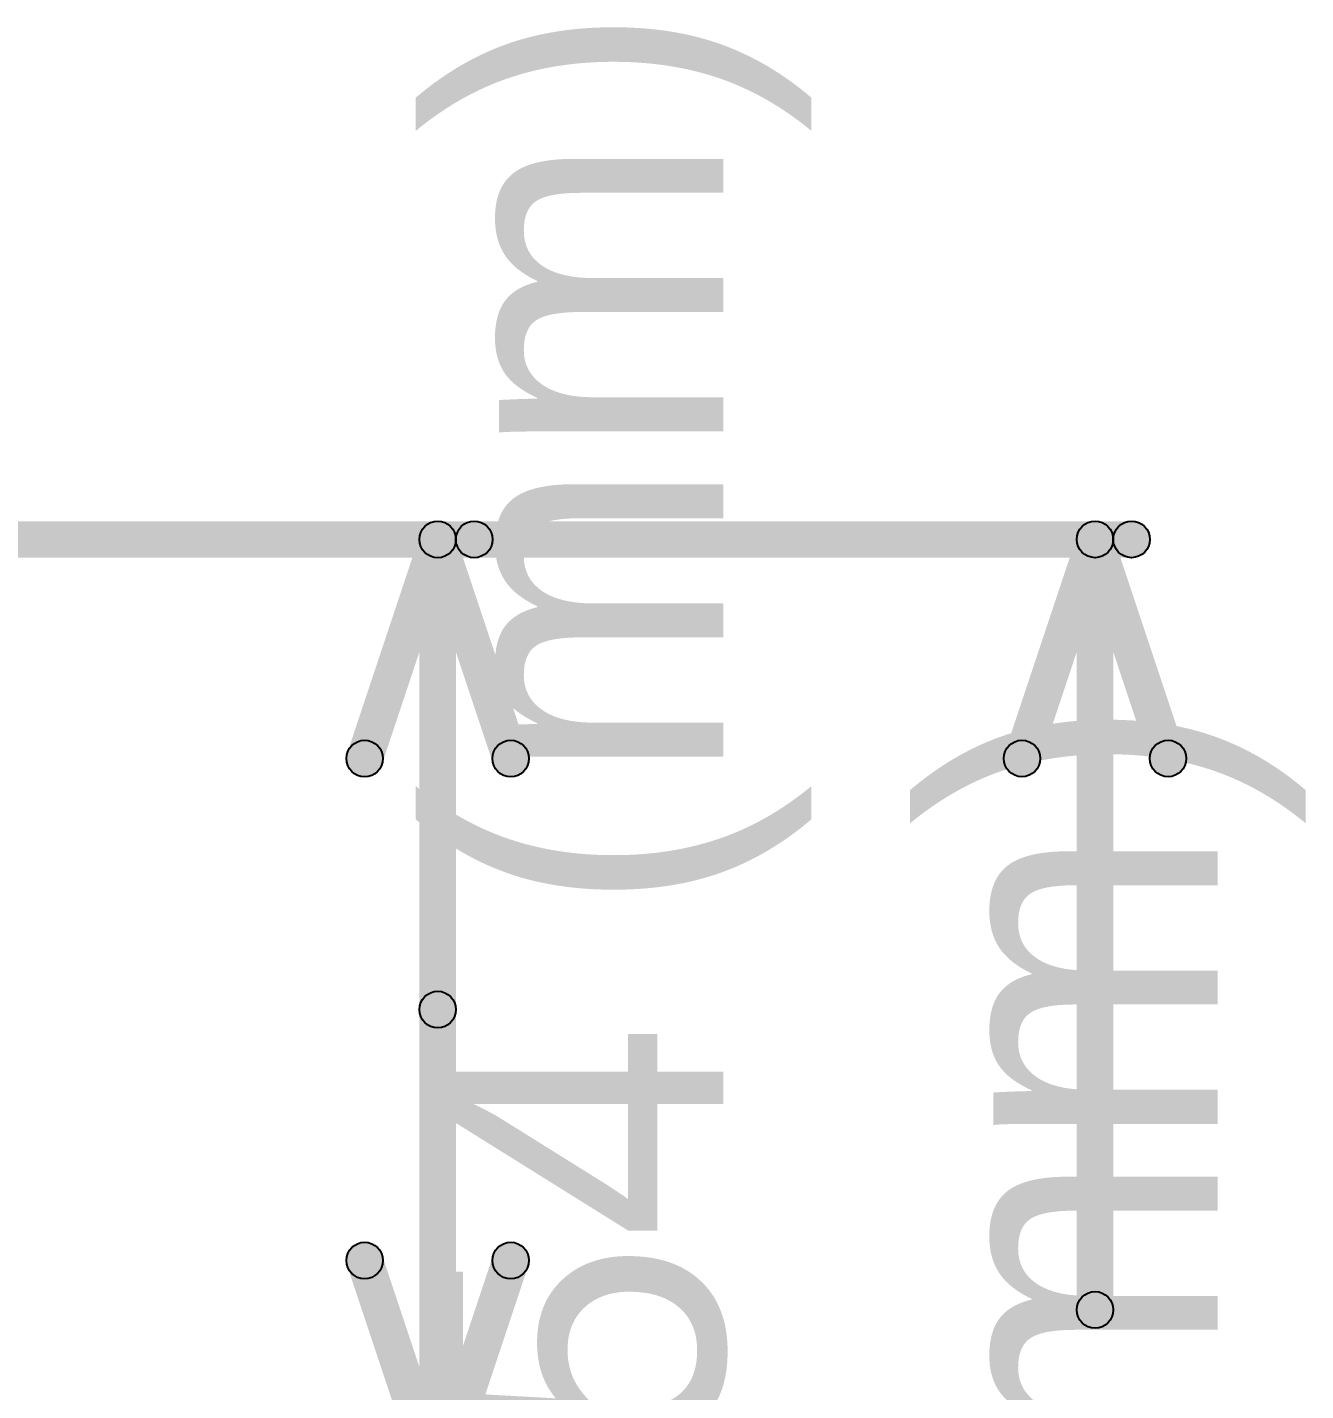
# Model space of a CAD drawing. Header units: millimetres. Extents: x -0.55 to 1.07, y -0.21 to 1.95.
# Drawn here: x 0.7244 to 1.0744, y 1.2103 to 1.5838 of the extents above; entities that cross this region are included whole.
import ezdxf

# ---------------------------------------------------------------- set-up
doc = ezdxf.new("R2010")
doc.units = ezdxf.units.MM
doc.header["$MEASUREMENT"] = 0
for name, color, linetype in [('Mechanical1', 6, 'Continuous'), ('Mechanical2', 216, 'Continuous'), ('TopOverlay', 2, 'Continuous')]:
    doc.layers.add(name, color=color, linetype=linetype)

msp = doc.modelspace()

# ---------------------------------------------------------------- hatches: boundary and pattern name
at = {"layer": 'Mechanical1'}
for points in [[(-0.02119, 1.43849), (-0.02119, 1.44849), (0.84674, 1.44849), (0.84674, 1.43849)], [(0.2899, 1.4385), (0.2899, 1.4485), (1.02674, 1.4485), (1.02674, 1.4385)], [(0.82148, 1.3819), (0.812, 1.38507), (0.832, 1.44507), (0.84148, 1.4419)], [(0.84174, 1.31474), (0.83174, 1.31474), (0.83174, 1.44349), (0.84174, 1.44349)], [(0.832, 1.4419), (0.84148, 1.44507), (0.86148, 1.38507), (0.852, 1.3819)], [(1.00148, 1.38191), (0.992, 1.38508), (1.012, 1.44508), (1.02148, 1.44191)], [(1.02174, 1.23248), (1.01174, 1.23248), (1.01174, 1.4435), (1.02174, 1.4435)], [(1.012, 1.44191), (1.02148, 1.44508), (1.04148, 1.38508), (1.032, 1.38191)], [(0.84174, 1.186), (0.83174, 1.186), (0.83174, 1.31474), (0.84174, 1.31474)], [(0.812, 1.24442), (0.82148, 1.24758), (0.84148, 1.18758), (0.832, 1.18442)], [(0.84148, 1.18442), (0.832, 1.18758), (0.852, 1.24758), (0.86148, 1.24442)]]:
    msp.add_hatch(color=6, dxfattribs=at).paths.add_polyline_path(points)
h = msp.add_hatch(color=6, dxfattribs=at)
edge = h.paths.add_edge_path()
edge.add_arc((0.83674, 1.44349), 0.005, 0, 360)
h = msp.add_hatch(color=6, dxfattribs=at)
edge = h.paths.add_edge_path()
edge.add_arc((0.83674, 1.44349), 0.005, 0, 360)
h = msp.add_hatch(color=6, dxfattribs=at)
edge = h.paths.add_edge_path()
edge.add_arc((0.83674, 1.44349), 0.005, 0, 360)
h = msp.add_hatch(color=6, dxfattribs=at)
edge = h.paths.add_edge_path()
edge.add_arc((0.84674, 1.44349), 0.005, 0, 360)
h = msp.add_hatch(color=6, dxfattribs=at)
edge = h.paths.add_edge_path()
edge.add_arc((1.01674, 1.4435), 0.005, 0, 360)
h = msp.add_hatch(color=6, dxfattribs=at)
edge = h.paths.add_edge_path()
edge.add_arc((1.01674, 1.4435), 0.005, 0, 360)
h = msp.add_hatch(color=6, dxfattribs=at)
edge = h.paths.add_edge_path()
edge.add_arc((1.01674, 1.4435), 0.005, 0, 360)
h = msp.add_hatch(color=6, dxfattribs=at)
edge = h.paths.add_edge_path()
edge.add_arc((1.02674, 1.4435), 0.005, 0, 360)
h = msp.add_hatch(color=6, dxfattribs=at)
edge = h.paths.add_edge_path()
edge.add_arc((0.81674, 1.38349), 0.005, 0, 360)
h = msp.add_hatch(color=6, dxfattribs=at)
edge = h.paths.add_edge_path()
edge.add_arc((0.85674, 1.38349), 0.005, 0, 360)
h = msp.add_hatch(color=6, dxfattribs=at)
edge = h.paths.add_edge_path()
edge.add_arc((0.99674, 1.3835), 0.005, 0, 360)
h = msp.add_hatch(color=6, dxfattribs=at)
edge = h.paths.add_edge_path()
edge.add_arc((1.03674, 1.3835), 0.005, 0, 360)
h = msp.add_hatch(color=6, dxfattribs=at)
edge = h.paths.add_edge_path()
edge.add_arc((0.83674, 1.31474), 0.005, 0, 360)
h = msp.add_hatch(color=6, dxfattribs=at)
edge = h.paths.add_edge_path()
edge.add_arc((0.83674, 1.31474), 0.005, 0, 360)
h = msp.add_hatch(color=6, dxfattribs=at)
edge = h.paths.add_edge_path()
edge.add_arc((0.81674, 1.246), 0.005, 0, 360)
h = msp.add_hatch(color=6, dxfattribs=at)
edge = h.paths.add_edge_path()
edge.add_arc((0.85674, 1.246), 0.005, 0, 360)
h = msp.add_hatch(color=6, dxfattribs=at)
edge = h.paths.add_edge_path()
edge.add_arc((1.01674, 1.23248), 0.005, 0, 360)

# ---------------------------------------------------------------- linework, layer by layer
for centre in [(0.83674, 1.44349), (0.83674, 1.44349), (0.83674, 1.44349), (0.84674, 1.44349), (1.01674, 1.4435), (1.01674, 1.4435), (1.01674, 1.4435), (1.02674, 1.4435), (0.81674, 1.38349), (0.85674, 1.38349), (0.99674, 1.3835), (1.03674, 1.3835), (0.83674, 1.31474), (0.83674, 1.31474), (0.81674, 1.246), (0.85674, 1.246), (1.01674, 1.23248)]:
    msp.add_circle(centre, 0.005, dxfattribs=at)
at = {"layer": 'Mechanical2', "const_width": 0.00394}
msp.add_lwpolyline([(0.68329, 1.25147, -0.041612), (0.75955, 1.14449)], format="xyb", dxfattribs=at)
at = {"layer": 'TopOverlay', "const_width": 0.00394}
for points in [[(0.68329, 1.25147, -0.041612), (0.75955, 1.14449)], [(0.6833, 1.25147, -0.041612), (0.75956, 1.14449)], [(0.68331, 1.25147, -0.041611), (0.75957, 1.14449)]]:
    msp.add_lwpolyline(points, format="xyb", dxfattribs=at)

# ---------------------------------------------------------------- texts
at = {"layer": 'Mechanical1'}
for s, p in [('6.54 (mm)', (0.915, 1.103)), ('20.08 (mm)', (1.05036, 0.85385))]:
    msp.add_text(s, height=0.08, rotation=90, dxfattribs=at).set_placement(p)

doc.saveas('drawing.dxf')
